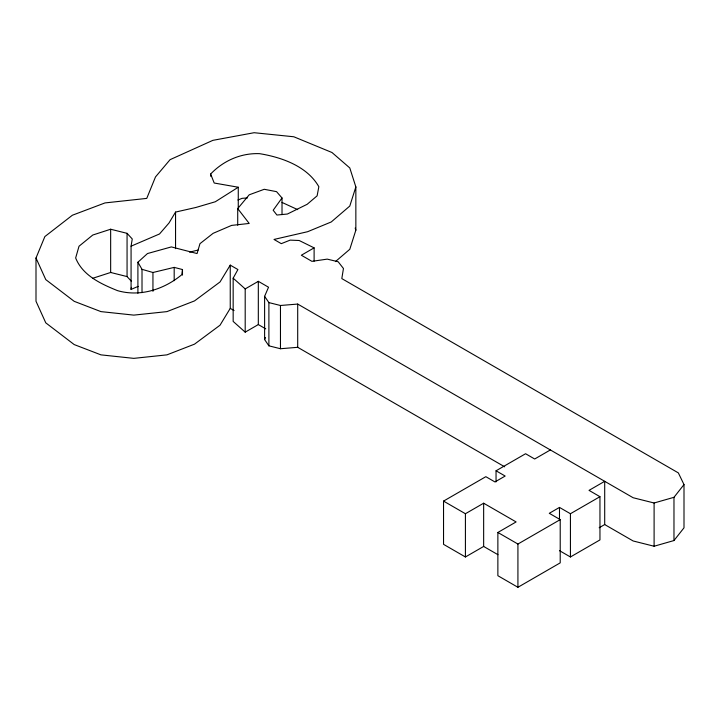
<?xml version="1.0" encoding="UTF-8"?>
<svg xmlns="http://www.w3.org/2000/svg" width="720" height="720" viewBox="0 0 720 720"><rect width="100%" height="100%" fill="white"/><g stroke="black" fill="none" stroke-linecap="round" stroke-linejoin="round"><path stroke-width="1.08" d="M282.015 214.605L282.015 197.973L276.552 191.655L264.249 189.288L249.201 194.814L237.717 208.602L249.201 223.443L231.615 225.396L213.111 233.334L199.98 243.657L197.064 253.548L171.36 246.915L147.483 253.548L137.907 262.233L142.011 269.334L152.946 272.493L174.186 267.39L182.484 269.541L181.845 274.653C164.16 289.368 140.148 297.189 117.513 290.637C101.043 283.968 82.629 275.535 75.654 257.967L79.02 246.231L92.79 235.026L110.655 229.23L127.062 233.334L132.255 238.968L131.076 246.177L131.076 289.422L138.177 286.362M131.076 289.422L131.409 287.361M265.743 328.86L258.318 324.576L245.196 332.154L233.163 321.417L233.163 278.172L237.906 269.541L230.247 265.122L230.247 308.367L220.032 325.206L194.517 344.151L166.941 354.861L133.803 358.362L100.944 354.861L74.196 344.574L45.774 322.848L36 301.257L36 258.021L44.865 236.565L72.369 215.235L105.003 202.923L146.754 198.396L155.502 176.922L170.082 159.66L212.877 140.346L254.124 132.714L293.823 136.773L331.974 152.505L349.794 167.949L355.851 186.921L349.794 206.055L331.245 221.967L307.629 231.705L273.996 239.445L281.286 243.657L290.133 240.129L299.16 240.498L314.109 247.86L314.109 261.171M355.851 186.921L355.851 230.166L349.794 249.291L335.457 261.594M504.693 466.821L297.702 347.31L280.467 348.732L268.893 345.834L264.609 339.57L264.609 296.334L268.533 287.226L258.318 281.331L245.196 288.909L245.196 332.154M264.609 339.57L265.482 337.545M238.266 208.305L238.266 187.236L215.298 201.762L195.975 207.45L175.554 212.076L168.993 223.02L159.507 233.973L131.076 246.177M230.247 265.122L220.032 281.961L194.517 300.906L166.941 311.616L133.803 315.117L100.944 311.616L74.196 301.329L45.774 279.612L36 258.021M282.015 197.973L273.177 210.24L276.912 215.028L287.397 214.029L307.179 204.291L317.115 195.84L318.843 186.714C307.179 166.23 281.709 157.293 259.596 153.666C241.029 152.91 223.416 160.668 210.645 174.033L210.645 176.247M264.609 296.334L268.893 302.598L280.467 305.487L297.702 304.065L633.141 497.736L654.102 502.992L673.974 497.313L684 484.578L678.348 472.896L341.811 278.595L343.458 268.497L338.166 261.756L327.231 259.128L311.913 261.333L301.347 255.231L314.109 247.86M599.166 527.751L604.701 524.556L633.141 540.972L654.102 546.237L673.974 540.549L684 527.814L684 484.578M497.961 554.706L483.651 546.444L465.417 556.974L443.538 544.338L443.538 501.102L485.838 476.685L494.955 481.941L505.161 476.046L496.044 470.79L496.044 481.878M496.044 470.79L525.582 453.735L534.69 459L550.368 449.946M443.538 501.102L465.417 513.729L483.651 503.208L516.096 521.937L497.871 532.467L497.871 575.703L517.923 587.286L560.214 562.86L560.214 519.624L549.279 513.306L559.485 507.42L570.429 513.729L599.958 496.683L599.958 539.919L570.429 556.974L559.485 550.656M497.871 532.467L517.923 544.041L560.214 519.624M237.915 200.016L242.046 198.351L247.536 197.901M92.79 278.262L110.655 272.475L127.062 276.579L131.517 281.403M198.117 250.056L189.522 252.144M238.266 187.236L214.2 183.024L210.645 174.033M282.06 202.455L297.702 209.637M599.958 496.683L589.023 490.365L604.701 481.311L604.701 524.556M230.247 308.367L234.072 310.572M233.163 278.172L245.196 288.909M355.176 228.051L355.851 230.166M673.974 497.313L673.974 540.549M654.102 502.992L654.102 546.237M570.429 513.729L570.429 556.974M559.485 507.42L559.485 519.615M517.923 544.041L517.923 587.286M483.651 503.208L483.651 546.444M465.417 513.729L465.417 556.974M297.702 304.065L297.702 347.31M280.467 305.487L280.467 348.732M268.893 302.598L268.893 345.834M258.318 281.331L258.318 324.576M237.717 208.602L237.717 225.234M182.484 269.541L182.484 275.085M175.554 212.076L175.554 248.661M174.186 267.39L174.186 280.692M152.946 272.493L152.946 291.339M142.011 269.334L142.011 292.617M137.907 262.233L137.907 293.274M127.062 233.334L127.062 276.579M110.655 229.23L110.655 272.475"/></g></svg>
